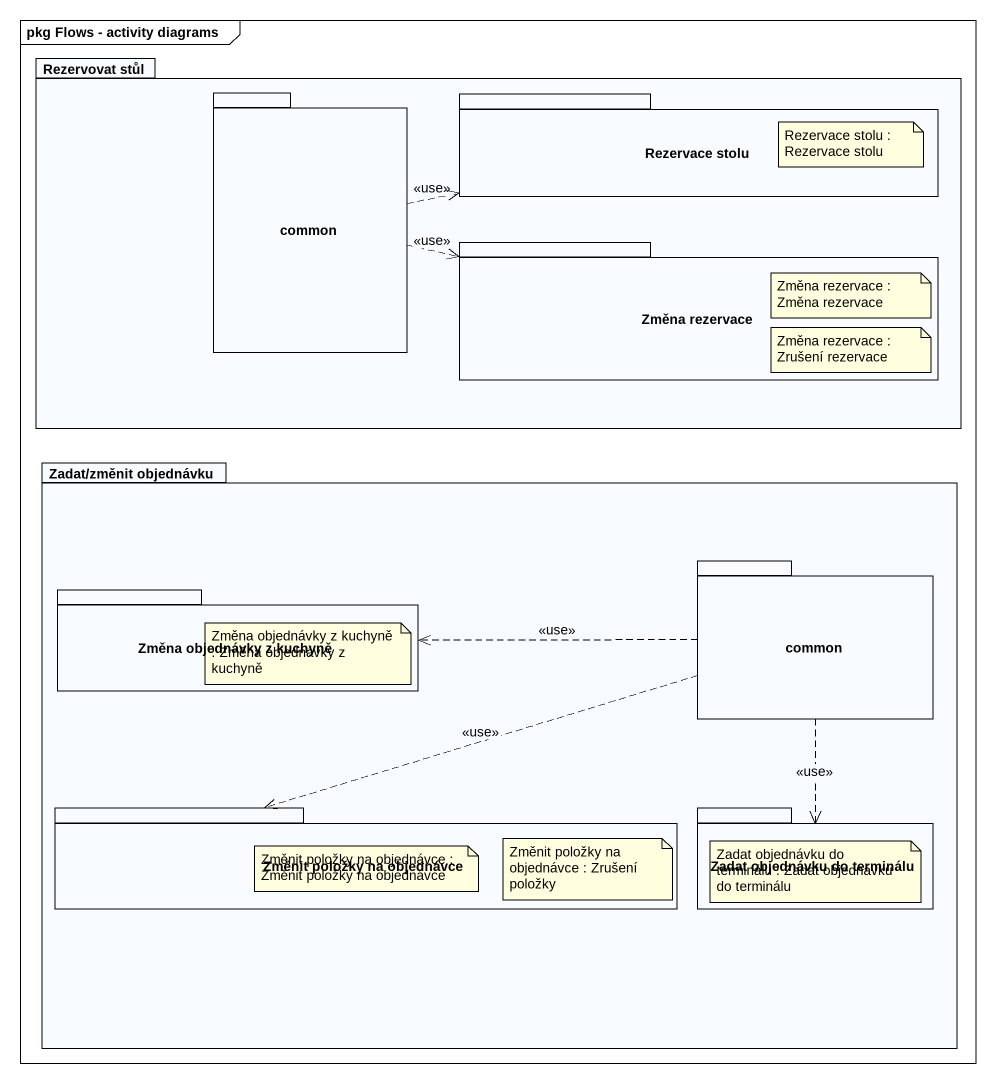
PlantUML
@startuml
mainframe pkg Flows - activity diagrams
package "Rezervovat stůl" as Rezervovat_stůl {
  package common {
  }
  package "Rezervace stolu" as Rezervace_stolu {
  }
  package "Změna rezervace" as Změna_rezervace {
  }
}
package "Zadat/změnit objednávku" as Zadat_změnit_objednávku {
  package "Změna objednávky z kuchyně" as Změna_objednávky_z_kuchyně {
  }
  package "common" as common_2 {
  }
  package "Změnit položky na objednávce" as Změnit_položky_na_objednávce {
  }
  package "Zadat objednávku do terminálu" as Zadat_objednávku_do {
  }
}
common .right.> Rezervace_stolu : <<use>>
common .right.> Změna_rezervace : <<use>>
common_2 .left.> Změna_objednávky_z_kuchyně : <<use>>
common_2 .left.> Změnit_položky_na_objednávce : <<use>>
common_2 ..> Zadat_objednávku_do : <<use>>
note as N1
  Rezervace stolu : Rezervace stolu
end note
note as N2
  Změna rezervace : Změna rezervace
end note
note as N3
  Změna rezervace : Zrušení rezervace
end note
note as N4
  Změna objednávky z kuchyně : Změna objednávky z kuchyně
end note
note as N5
  Změnit položky na objednávce : Změnit položky na objednávce
end note
note as N6
  Změnit položky na objednávce : Zrušení položky
end note
note as N7
  Zadat objednávku do terminálu : Zadat objednávku do terminálu
end note
@enduml
